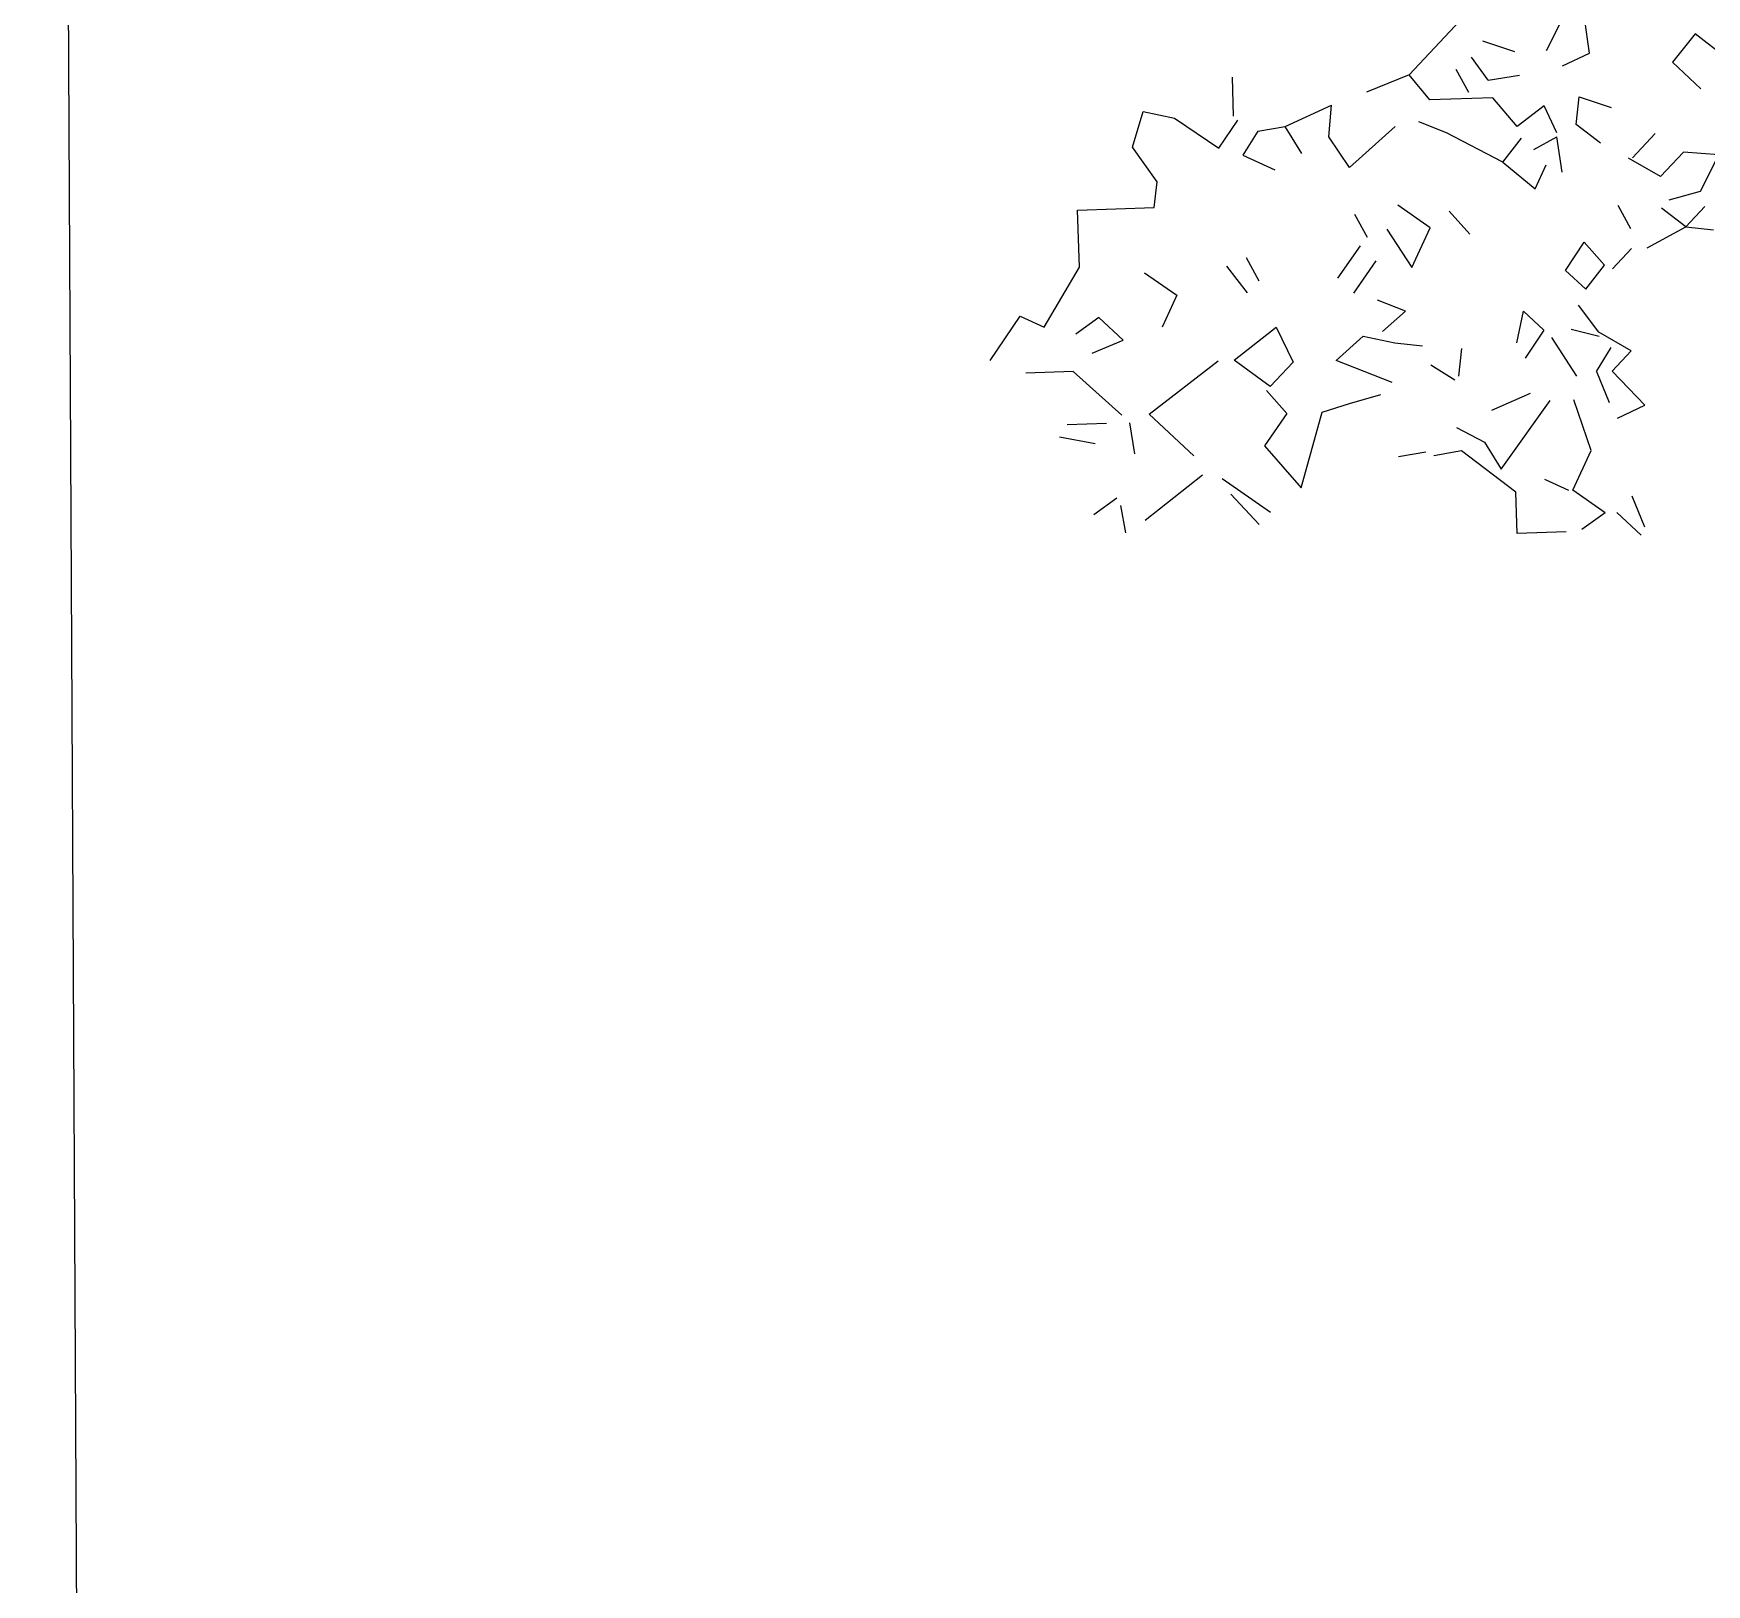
# Model space of a CAD drawing. Header units: metres. Extents: x 10 to 239, y 2 to 253.
# Drawn here: x 13.04 to 15.337, y 180.342 to 182.472 of the extents above; entities that cross this region are included whole.
import ezdxf

# ---------------------------------------------------------------- set-up
doc = ezdxf.new("R2010")
doc.units = ezdxf.units.M
doc.header["$MEASUREMENT"] = 0
doc.layers.add('0marcos', color=10, linetype='Continuous', plot=False)
doc.layers.add('bloques ARBOLES', color=7, linetype='Continuous', true_color=0xb8d897)

# ---------------------------------------------------------------- blocks, each defined once
blk = doc.blocks.new('arb-alz-77')
at = {"layer": 'bloques ARBOLES', "linetype": 'Continuous'}
for p, q in [((-3.4837, 3.606), (-3.2913, 3.8118)), ((-2.9919, 3.797), (-3.0503, 3.6829)), ((-2.9131, 3.675), (-2.9292, 3.7866)), ((-2.9131, 3.675), (-2.9292, 3.7866)), ((-3.1499, 3.6795), (-3.2506, 3.7135)), ((-3.1499, 3.6795), (-3.2506, 3.7135)), ((-3.1499, 3.6795), (-3.2506, 3.7135)), ((-3.1499, 3.6795), (-3.2506, 3.7135)), ((-3.1499, 3.6795), (-3.2506, 3.7135)), ((-3.1499, 3.6795), (-3.2506, 3.7135)), ((-3.1499, 3.6795), (-3.2506, 3.7135)), ((-3.1499, 3.6795), (-3.2506, 3.7135)), ((-2.5788, 3.7362), (-2.6505, 3.6465)), ((-2.5788, 3.7362), (-2.6505, 3.6465)), ((-2.5788, 3.7362), (-2.6505, 3.6465)), ((-2.4253, 3.6168), (-2.5788, 3.7362)), ((-2.4253, 3.6168), (-2.5788, 3.7362)), ((-2.4253, 3.6168), (-2.5788, 3.7362)), ((-3.2339, 3.5894), (-3.2862, 3.6625)), ((-3.2339, 3.5894), (-3.2862, 3.6625)), ((-3.2339, 3.5894), (-3.2862, 3.6625)), ((-3.2339, 3.5894), (-3.2862, 3.6625)), ((-2.9989, 3.6348), (-2.9131, 3.675)), ((-2.9989, 3.6348), (-2.9131, 3.675)), ((-3.4837, 3.606), (-3.6189, 3.5516)), ((-3.4837, 3.606), (-3.6189, 3.5516)), ((-3.4837, 3.606), (-3.6189, 3.5516)), ((-3.4837, 3.606), (-3.6189, 3.5516)), ((-3.4837, 3.606), (-3.6189, 3.5516)), ((-3.4837, 3.606), (-3.6189, 3.5516)), ((-3.4188, 3.5272), (-3.4837, 3.606)), ((-3.4188, 3.5272), (-3.4837, 3.606)), ((-3.4188, 3.5272), (-3.4837, 3.606)), ((-3.4188, 3.5272), (-3.4837, 3.606)), ((-3.4188, 3.5272), (-3.4837, 3.606)), ((-3.4188, 3.5272), (-3.4837, 3.606)), ((-3.295, 3.5501), (-3.3348, 3.6234)), ((-3.295, 3.5501), (-3.3348, 3.6234)), ((-3.295, 3.5501), (-3.3348, 3.6234)), ((-3.295, 3.5501), (-3.3348, 3.6234)), ((-3.295, 3.5501), (-3.3348, 3.6234)), ((-3.295, 3.5501), (-3.3348, 3.6234)), ((-3.295, 3.5501), (-3.3348, 3.6234)), ((-3.2339, 3.5894), (-3.135, 3.6053)), ((-3.2339, 3.5894), (-3.135, 3.6053)), ((-3.2339, 3.5894), (-3.135, 3.6053)), ((-3.2339, 3.5894), (-3.135, 3.6053)), ((-3.2339, 3.5894), (-3.135, 3.6053)), ((-2.6505, 3.6465), (-2.5604, 3.5624)), ((-2.6505, 3.6465), (-2.5604, 3.5624)), ((-2.6505, 3.6465), (-2.5604, 3.5624)), ((-2.6505, 3.6465), (-2.5604, 3.5624)), ((-2.6505, 3.6465), (-2.5604, 3.5624)), ((-2.6505, 3.6465), (-2.5604, 3.5624)), ((-4.0398, 3.4751), (-4.0439, 3.5995)), ((-3.8767, 3.4432), (-3.7296, 3.5104)), ((-3.8767, 3.4432), (-3.7296, 3.5104)), ((-3.7387, 3.4106), (-3.7296, 3.5104)), ((-3.7387, 3.4106), (-3.7296, 3.5104)), ((-3.7387, 3.4106), (-3.7296, 3.5104)), ((-3.7387, 3.4106), (-3.7296, 3.5104)), ((-3.7387, 3.4106), (-3.7296, 3.5104)), ((-3.7387, 3.4106), (-3.7296, 3.5104)), ((-3.2196, 3.5339), (-3.4188, 3.5272)), ((-3.2196, 3.5339), (-3.4188, 3.5272)), ((-3.2196, 3.5339), (-3.4188, 3.5272)), ((-3.2196, 3.5339), (-3.4188, 3.5272)), ((-3.1419, 3.4431), (-3.2196, 3.5339)), ((-3.1419, 3.4431), (-3.2196, 3.5339)), ((-3.1419, 3.4431), (-3.2196, 3.5339)), ((-3.1419, 3.4431), (-3.2196, 3.5339)), ((-3.1419, 3.4431), (-3.2196, 3.5339)), ((-3.1419, 3.4431), (-3.2196, 3.5339)), ((-3.1419, 3.4431), (-3.2196, 3.5339)), ((-3.1419, 3.4431), (-3.2196, 3.5339)), ((-3.1419, 3.4431), (-3.2196, 3.5339)), ((-3.1419, 3.4431), (-3.2196, 3.5339)), ((-3.1419, 3.4431), (-3.2196, 3.5339)), ((-3.1419, 3.4431), (-3.2196, 3.5339)), ((-3.1419, 3.4431), (-3.2196, 3.5339)), ((-3.1419, 3.4431), (-3.2196, 3.5339)), ((-3.0568, 3.5083), (-3.1419, 3.4431)), ((-3.0568, 3.5083), (-3.1419, 3.4431)), ((-3.0568, 3.5083), (-3.1419, 3.4431)), ((-3.0568, 3.5083), (-3.1419, 3.4431)), ((-3.0568, 3.5083), (-3.1419, 3.4431)), ((-3.0167, 3.4223), (-3.0568, 3.5083)), ((-3.0167, 3.4223), (-3.0568, 3.5083)), ((-3.0167, 3.4223), (-3.0568, 3.5083)), ((-3.0167, 3.4223), (-3.0568, 3.5083)), ((-3.0167, 3.4223), (-3.0568, 3.5083)), ((-2.9553, 3.4495), (-2.9457, 3.5369)), ((-2.9553, 3.4495), (-2.9457, 3.5369)), ((-2.9457, 3.5369), (-2.8449, 3.503)), ((-2.9457, 3.5369), (-2.8449, 3.503)), ((-2.9457, 3.5369), (-2.8449, 3.503)), ((-2.9457, 3.5369), (-2.8449, 3.503)), ((-2.9457, 3.5369), (-2.8449, 3.503)), ((-2.9457, 3.5369), (-2.8449, 3.503)), ((-2.9457, 3.5369), (-2.8449, 3.503)), ((-2.9457, 3.5369), (-2.8449, 3.503)), ((-2.9457, 3.5369), (-2.8449, 3.503)), ((-4.3603, 3.377), (-4.3267, 3.4903)), ((-4.3603, 3.377), (-4.3267, 3.4903)), ((-4.3603, 3.377), (-4.3267, 3.4903)), ((-4.3603, 3.377), (-4.3267, 3.4903)), ((-4.3603, 3.377), (-4.3267, 3.4903)), ((-4.3267, 3.4903), (-4.2265, 3.4687)), ((-4.3267, 3.4903), (-4.2265, 3.4687)), ((-4.3267, 3.4903), (-4.2265, 3.4687)), ((-4.3267, 3.4903), (-4.2265, 3.4687)), ((-4.2265, 3.4687), (-4.0862, 3.3738)), ((-4.2265, 3.4687), (-4.0862, 3.3738)), ((-4.2265, 3.4687), (-4.0862, 3.3738)), ((-4.2265, 3.4687), (-4.0862, 3.3738)), ((-4.2265, 3.4687), (-4.0862, 3.3738)), ((-4.2265, 3.4687), (-4.0862, 3.3738)), ((-4.2265, 3.4687), (-4.0862, 3.3738)), ((-4.2265, 3.4687), (-4.0862, 3.3738)), ((-4.2265, 3.4687), (-4.0862, 3.3738)), ((-4.2265, 3.4687), (-4.0862, 3.3738)), ((-4.2265, 3.4687), (-4.0862, 3.3738)), ((-4.0862, 3.3738), (-4.0269, 3.463)), ((-4.0862, 3.3738), (-4.0269, 3.463)), ((-3.9634, 3.4278), (-3.8767, 3.4432)), ((-3.9634, 3.4278), (-3.8767, 3.4432)), ((-3.824, 3.3578), (-3.8767, 3.4432)), ((-3.824, 3.3578), (-3.8767, 3.4432)), ((-3.824, 3.3578), (-3.8767, 3.4432)), ((-3.824, 3.3578), (-3.8767, 3.4432)), ((-3.824, 3.3578), (-3.8767, 3.4432)), ((-3.824, 3.3578), (-3.8767, 3.4432)), ((-3.824, 3.3578), (-3.8767, 3.4432)), ((-3.3654, 3.4231), (-3.4537, 3.4574)), ((-3.3654, 3.4231), (-3.4537, 3.4574)), ((-3.3654, 3.4231), (-3.4537, 3.4574)), ((-3.3654, 3.4231), (-3.4537, 3.4574)), ((-3.3654, 3.4231), (-3.4537, 3.4574)), ((-3.3654, 3.4231), (-3.4537, 3.4574)), ((-3.3654, 3.4231), (-3.4537, 3.4574)), ((-3.3654, 3.4231), (-3.4537, 3.4574)), ((-3.3654, 3.4231), (-3.4537, 3.4574)), ((-3.3654, 3.4231), (-3.4537, 3.4574)), ((-3.3654, 3.4231), (-3.4537, 3.4574)), ((-3.3654, 3.4231), (-3.4537, 3.4574)), ((-3.3654, 3.4231), (-3.4537, 3.4574)), ((-3.3654, 3.4231), (-3.4537, 3.4574)), ((-3.3654, 3.4231), (-3.4537, 3.4574)), ((-3.3654, 3.4231), (-3.4537, 3.4574)), ((-3.3654, 3.4231), (-3.4537, 3.4574)), ((-2.8784, 3.3897), (-2.9553, 3.4495)), ((-2.8784, 3.3897), (-2.9553, 3.4495)), ((-2.8784, 3.3897), (-2.9553, 3.4495)), ((-2.8784, 3.3897), (-2.9553, 3.4495)), ((-2.8784, 3.3897), (-2.9553, 3.4495)), ((-2.8784, 3.3897), (-2.9553, 3.4495)), ((-2.8784, 3.3897), (-2.9553, 3.4495)), ((-2.8784, 3.3897), (-2.9553, 3.4495)), ((-2.8784, 3.3897), (-2.9553, 3.4495)), ((-3.9634, 3.4278), (-4.0107, 3.3516)), ((-3.9634, 3.4278), (-4.0107, 3.3516)), ((-3.9634, 3.4278), (-4.0107, 3.3516)), ((-3.9634, 3.4278), (-4.0107, 3.3516)), ((-3.9634, 3.4278), (-4.0107, 3.3516)), ((-3.6731, 3.3132), (-3.7387, 3.4106)), ((-3.5279, 3.4425), (-3.6731, 3.3132)), ((-3.5279, 3.4425), (-3.6731, 3.3132)), ((-3.1878, 3.3295), (-3.3654, 3.4231)), ((-3.1878, 3.3295), (-3.3654, 3.4231)), ((-3.1878, 3.3295), (-3.1282, 3.4062)), ((-3.1878, 3.3295), (-3.1282, 3.4062)), ((-3.1878, 3.3295), (-3.1282, 3.4062)), ((-3.1878, 3.3295), (-3.1282, 3.4062)), ((-3.0896, 3.3701), (-3.0162, 3.41)), ((-3.0896, 3.3701), (-3.0162, 3.41)), ((-3.0896, 3.3701), (-3.0162, 3.41)), ((-3.0896, 3.3701), (-3.0162, 3.41)), ((-2.9999, 3.2985), (-3.0162, 3.41)), ((-2.7772, 3.3434), (-2.7052, 3.4205)), ((-2.7772, 3.3434), (-2.7052, 3.4205)), ((-2.7772, 3.3434), (-2.7052, 3.4205)), ((-2.7772, 3.3434), (-2.7052, 3.4205)), ((-2.7772, 3.3434), (-2.7052, 3.4205)), ((-2.7772, 3.3434), (-2.7052, 3.4205)), ((-2.7772, 3.3434), (-2.7052, 3.4205)), ((-4.2819, 3.2676), (-4.3603, 3.377)), ((-4.2819, 3.2676), (-4.3603, 3.377)), ((-4.2819, 3.2676), (-4.3603, 3.377)), ((-4.0107, 3.3516), (-3.9095, 3.3051)), ((-2.6881, 3.2841), (-2.7897, 3.3429)), ((-2.6881, 3.2841), (-2.7897, 3.3429)), ((-2.6159, 3.3613), (-2.6881, 3.2841)), ((-2.6159, 3.3613), (-2.6881, 3.2841)), ((-2.6159, 3.3613), (-2.6881, 3.2841)), ((-2.6159, 3.3613), (-2.6881, 3.2841)), ((-2.6159, 3.3613), (-2.6881, 3.2841)), ((-2.5036, 3.3526), (-2.6159, 3.3613)), ((-2.5036, 3.3526), (-2.6159, 3.3613)), ((-2.5619, 3.2385), (-2.5036, 3.3526)), ((-2.5619, 3.2385), (-2.5036, 3.3526)), ((-2.5619, 3.2385), (-2.5036, 3.3526)), ((-2.5619, 3.2385), (-2.5036, 3.3526)), ((-2.5619, 3.2385), (-2.5036, 3.3526)), ((-2.5619, 3.2385), (-2.5036, 3.3526)), ((-3.1878, 3.3295), (-3.0854, 3.2457)), ((-3.1878, 3.3295), (-3.0854, 3.2457)), ((-3.1878, 3.3295), (-3.0854, 3.2457)), ((-3.0854, 3.2457), (-3.0505, 3.3217)), ((-3.0854, 3.2457), (-3.0505, 3.3217)), ((-3.0854, 3.2457), (-3.0505, 3.3217)), ((-4.2916, 3.1863), (-4.2819, 3.2676)), ((-4.2916, 3.1863), (-4.2819, 3.2676)), ((-4.2916, 3.1863), (-4.2819, 3.2676)), ((-4.2916, 3.1863), (-4.2819, 3.2676)), ((-4.2916, 3.1863), (-4.2819, 3.2676)), ((-4.2916, 3.1863), (-4.2819, 3.2676)), ((-4.2916, 3.1863), (-4.2819, 3.2676)), ((-4.2916, 3.1863), (-4.2819, 3.2676)), ((-4.2916, 3.1863), (-4.2819, 3.2676)), ((-4.2916, 3.1863), (-4.2819, 3.2676)), ((-4.2916, 3.1863), (-4.2819, 3.2676)), ((-4.2916, 3.1863), (-4.2819, 3.2676)), ((-4.2916, 3.1863), (-4.2819, 3.2676)), ((-2.6606, 3.2102), (-2.5619, 3.2385)), ((-2.6606, 3.2102), (-2.5619, 3.2385)), ((-2.6606, 3.2102), (-2.5619, 3.2385)), ((-4.5342, 3.1781), (-4.2916, 3.1863)), ((-4.5342, 3.1781), (-4.2916, 3.1863)), ((-3.4175, 3.1224), (-3.5196, 3.1936)), ((-3.4175, 3.1224), (-3.5196, 3.1936)), ((-2.7822, 3.1189), (-2.822, 3.1923)), ((-2.7822, 3.1189), (-2.822, 3.1923)), ((-2.7822, 3.1189), (-2.822, 3.1923)), ((-2.7822, 3.1189), (-2.822, 3.1923)), ((-2.7822, 3.1189), (-2.822, 3.1923)), ((-2.608, 3.1249), (-2.6848, 3.1846)), ((-2.608, 3.1249), (-2.5478, 3.1892)), ((-2.608, 3.1249), (-2.5478, 3.1892)), ((-2.608, 3.1249), (-2.5478, 3.1892)), ((-2.608, 3.1249), (-2.5478, 3.1892)), ((-2.608, 3.1249), (-2.5478, 3.1892)), ((-2.608, 3.1249), (-2.5478, 3.1892)), ((-2.608, 3.1249), (-2.5478, 3.1892)), ((-2.608, 3.1249), (-2.5478, 3.1892)), ((-2.608, 3.1249), (-2.5478, 3.1892)), ((-2.608, 3.1249), (-2.5478, 3.1892)), ((-2.608, 3.1249), (-2.5478, 3.1892)), ((-4.5282, 2.9977), (-4.5342, 3.1781)), ((-3.6158, 3.0908), (-3.6556, 3.1642)), ((-3.6158, 3.0908), (-3.6556, 3.1642)), ((-3.6158, 3.0908), (-3.6556, 3.1642)), ((-3.6158, 3.0908), (-3.6556, 3.1642)), ((-3.2922, 3.1017), (-3.357, 3.1742)), ((-3.2922, 3.1017), (-3.357, 3.1742)), ((-3.5544, 3.1178), (-3.4755, 2.9959)), ((-3.4755, 2.9959), (-3.4175, 3.1224)), ((-3.4755, 2.9959), (-3.4175, 3.1224)), ((-3.4755, 2.9959), (-3.4175, 3.1224)), ((-3.4755, 2.9959), (-3.4175, 3.1224)), ((-3.4755, 2.9959), (-3.4175, 3.1224)), ((-2.9894, 2.9873), (-2.9302, 3.0765)), ((-2.9894, 2.9873), (-2.9302, 3.0765)), ((-2.9894, 2.9873), (-2.9302, 3.0765)), ((-2.9894, 2.9873), (-2.9302, 3.0765)), ((-2.9302, 3.0765), (-2.8654, 3.0041)), ((-2.9302, 3.0765), (-2.8654, 3.0041)), ((-2.9302, 3.0765), (-2.8654, 3.0041)), ((-2.7304, 3.0583), (-2.608, 3.1249)), ((-2.7304, 3.0583), (-2.608, 3.1249)), ((-2.7304, 3.0583), (-2.608, 3.1249)), ((-2.7304, 3.0583), (-2.608, 3.1249)), ((-2.608, 3.1249), (-2.5204, 3.1153)), ((-2.608, 3.1249), (-2.5204, 3.1153)), ((-2.608, 3.1249), (-2.5204, 3.1153)), ((-2.608, 3.1249), (-2.5204, 3.1153)), ((-2.608, 3.1249), (-2.5204, 3.1153)), ((-3.9998, 3.028), (-3.9599, 2.9546)), ((-3.6397, 3.065), (-3.7111, 2.963)), ((-3.6397, 3.065), (-3.7111, 2.963)), ((-2.8402, 2.9924), (-2.78, 3.0567)), ((-2.8402, 2.9924), (-2.78, 3.0567)), ((-4.6401, 2.8071), (-4.5282, 2.9977)), ((-4.6401, 2.8071), (-4.5282, 2.9977)), ((-4.6401, 2.8071), (-4.5282, 2.9977)), ((-4.6401, 2.8071), (-4.5282, 2.9977)), ((-4.322, 2.9798), (-4.22, 2.9086)), ((-4.322, 2.9798), (-4.22, 2.9086)), ((-3.996, 2.9161), (-4.0611, 3.001)), ((-3.6597, 2.9149), (-3.5883, 3.0169)), ((-3.6597, 2.9149), (-3.5883, 3.0169)), ((-2.9251, 2.9272), (-2.9894, 2.9873)), ((-2.9251, 2.9272), (-2.9894, 2.9873)), ((-2.9251, 2.9272), (-2.9894, 2.9873)), ((-2.9251, 2.9272), (-2.8654, 3.0041)), ((-2.9251, 2.9272), (-2.8654, 3.0041)), ((-2.9251, 2.9272), (-2.8654, 3.0041)), ((-2.9251, 2.9272), (-2.8654, 3.0041)), ((-2.9251, 2.9272), (-2.8654, 3.0041)), ((-2.9251, 2.9272), (-2.8654, 3.0041)), ((-2.9251, 2.9272), (-2.8654, 3.0041)), ((-2.9251, 2.9272), (-2.8654, 3.0041)), ((-2.9251, 2.9272), (-2.8654, 3.0041)), ((-4.22, 2.9086), (-4.2664, 2.8072)), ((-3.4958, 2.8582), (-3.5841, 2.8926)), ((-2.8832, 2.7917), (-2.9484, 2.8766)), ((-2.8832, 2.7917), (-2.9484, 2.8766)), ((-2.8832, 2.7917), (-2.9484, 2.8766)), ((-2.8832, 2.7917), (-2.9484, 2.8766)), ((-2.8832, 2.7917), (-2.9484, 2.8766)), ((-2.8832, 2.7917), (-2.9484, 2.8766)), ((-2.8832, 2.7917), (-2.9484, 2.8766)), ((-2.8832, 2.7917), (-2.9484, 2.8766)), ((-2.8832, 2.7917), (-2.9484, 2.8766)), ((-2.8832, 2.7917), (-2.9484, 2.8766)), ((-2.8832, 2.7917), (-2.9484, 2.8766)), ((-2.8832, 2.7917), (-2.9484, 2.8766)), ((-2.8832, 2.7917), (-2.9484, 2.8766)), ((-4.8108, 2.7017), (-4.7159, 2.8419)), ((-4.8108, 2.7017), (-4.7159, 2.8419)), ((-4.8108, 2.7017), (-4.7159, 2.8419)), ((-4.8108, 2.7017), (-4.7159, 2.8419)), ((-4.7159, 2.8419), (-4.6401, 2.8071)), ((-4.7159, 2.8419), (-4.6401, 2.8071)), ((-4.7159, 2.8419), (-4.6401, 2.8071)), ((-4.7159, 2.8419), (-4.6401, 2.8071)), ((-4.7159, 2.8419), (-4.6401, 2.8071)), ((-4.7159, 2.8419), (-4.6401, 2.8071)), ((-4.7159, 2.8419), (-4.6401, 2.8071)), ((-4.4666, 2.8379), (-4.5397, 2.7856)), ((-4.3895, 2.7657), (-4.4666, 2.8379)), ((-4.3895, 2.7657), (-4.4666, 2.8379)), ((-3.5683, 2.7934), (-3.4958, 2.8582)), ((-3.5683, 2.7934), (-3.4958, 2.8582)), ((-3.1436, 2.758), (-3.1221, 2.8583)), ((-3.1436, 2.758), (-3.1221, 2.8583)), ((-3.1436, 2.758), (-3.1221, 2.8583)), ((-3.1221, 2.8583), (-3.0578, 2.7982)), ((-4.4878, 2.7251), (-4.3895, 2.7657)), ((-4.4878, 2.7251), (-4.3895, 2.7657)), ((-4.4878, 2.7251), (-4.3895, 2.7657)), ((-4.0386, 2.7028), (-3.9051, 2.807)), ((-4.0386, 2.7028), (-3.9051, 2.807)), ((-4.0386, 2.7028), (-3.9051, 2.807)), ((-3.9051, 2.807), (-3.8515, 2.6968)), ((-3.9051, 2.807), (-3.8515, 2.6968)), ((-3.9051, 2.807), (-3.8515, 2.6968)), ((-3.9051, 2.807), (-3.8515, 2.6968)), ((-3.9051, 2.807), (-3.8515, 2.6968)), ((-3.9051, 2.807), (-3.8515, 2.6968)), ((-3.9051, 2.807), (-3.8515, 2.6968)), ((-3.9051, 2.807), (-3.8515, 2.6968)), ((-3.9051, 2.807), (-3.8515, 2.6968)), ((-3.9051, 2.807), (-3.8515, 2.6968)), ((-3.7147, 2.7014), (-3.6301, 2.779)), ((-3.7147, 2.7014), (-3.6301, 2.779)), ((-3.7147, 2.7014), (-3.6301, 2.779)), ((-3.7147, 2.7014), (-3.6301, 2.779)), ((-3.7147, 2.7014), (-3.6301, 2.779)), ((-3.6301, 2.779), (-3.5296, 2.7574)), ((-3.6301, 2.779), (-3.5296, 2.7574)), ((-3.6301, 2.779), (-3.5296, 2.7574)), ((-3.6301, 2.779), (-3.5296, 2.7574)), ((-3.6301, 2.779), (-3.5296, 2.7574)), ((-3.6301, 2.779), (-3.5296, 2.7574)), ((-3.6301, 2.779), (-3.5296, 2.7574)), ((-3.6301, 2.779), (-3.5296, 2.7574)), ((-3.6301, 2.779), (-3.5296, 2.7574)), ((-3.5296, 2.7574), (-3.4422, 2.7479)), ((-3.5296, 2.7574), (-3.4422, 2.7479)), ((-3.0578, 2.7982), (-3.1171, 2.709)), ((-2.9532, 2.6522), (-3.032, 2.7743)), ((-2.9532, 2.6522), (-3.032, 2.7743)), ((-2.9532, 2.6522), (-3.032, 2.7743)), ((-2.9532, 2.6522), (-3.032, 2.7743)), ((-2.9532, 2.6522), (-3.032, 2.7743)), ((-2.9532, 2.6522), (-3.032, 2.7743)), ((-2.9532, 2.6522), (-3.032, 2.7743)), ((-2.9707, 2.8012), (-2.8829, 2.7793)), ((-2.9707, 2.8012), (-2.8829, 2.7793)), ((-2.9707, 2.8012), (-2.8829, 2.7793)), ((-2.9707, 2.8012), (-2.8829, 2.7793)), ((-2.9707, 2.8012), (-2.8829, 2.7793)), ((-2.9707, 2.8012), (-2.8829, 2.7793)), ((-2.9707, 2.8012), (-2.8829, 2.7793)), ((-2.9707, 2.8012), (-2.8829, 2.7793)), ((-2.9707, 2.8012), (-2.8829, 2.7793)), ((-2.9707, 2.8012), (-2.8829, 2.7793)), ((-2.9707, 2.8012), (-2.8829, 2.7793)), ((-2.9707, 2.8012), (-2.8829, 2.7793)), ((-2.9707, 2.8012), (-2.8829, 2.7793)), ((-2.9707, 2.8012), (-2.8829, 2.7793)), ((-2.9707, 2.8012), (-2.8829, 2.7793)), ((-2.7815, 2.7329), (-2.8832, 2.7917)), ((-2.7815, 2.7329), (-2.8832, 2.7917)), ((-2.7815, 2.7329), (-2.8832, 2.7917)), ((-2.7815, 2.7329), (-2.8832, 2.7917)), ((-2.7815, 2.7329), (-2.8832, 2.7917)), ((-2.7815, 2.7329), (-2.8832, 2.7917)), ((-2.7815, 2.7329), (-2.8832, 2.7917)), ((-2.7815, 2.7329), (-2.8832, 2.7917)), ((-2.7815, 2.7329), (-2.8832, 2.7917)), ((-2.7815, 2.7329), (-2.8832, 2.7917)), ((-2.7815, 2.7329), (-2.8832, 2.7917)), ((-3.9238, 2.6195), (-4.0386, 2.7028)), ((-3.9238, 2.6195), (-4.0386, 2.7028)), ((-3.9238, 2.6195), (-4.0386, 2.7028)), ((-3.9238, 2.6195), (-4.0386, 2.7028)), ((-3.9238, 2.6195), (-4.0386, 2.7028)), ((-3.3269, 2.6521), (-3.3174, 2.7396)), ((-3.3269, 2.6521), (-3.3174, 2.7396)), ((-3.3269, 2.6521), (-3.3174, 2.7396)), ((-2.8914, 2.6668), (-2.8442, 2.7432)), ((-2.8914, 2.6668), (-2.8442, 2.7432)), ((-2.8914, 2.6668), (-2.8442, 2.7432)), ((-2.8914, 2.6668), (-2.8442, 2.7432)), ((-2.8914, 2.6668), (-2.8442, 2.7432)), ((-2.8914, 2.6668), (-2.8442, 2.7432)), ((-2.8914, 2.6668), (-2.8442, 2.7432)), ((-2.8914, 2.6668), (-2.8442, 2.7432)), ((-2.8914, 2.6668), (-2.8442, 2.7432)), ((-2.8914, 2.6668), (-2.8442, 2.7432)), ((-2.8417, 2.6685), (-2.7815, 2.7329)), ((-2.8417, 2.6685), (-2.7815, 2.7329)), ((-4.5481, 2.6669), (-4.6974, 2.6619)), ((-4.5481, 2.6669), (-4.6974, 2.6619)), ((-4.3939, 2.5289), (-4.5481, 2.6669)), ((-4.3939, 2.5289), (-4.5481, 2.6669)), ((-4.3939, 2.5289), (-4.5481, 2.6669)), ((-4.3939, 2.5289), (-4.5481, 2.6669)), ((-4.3939, 2.5289), (-4.5481, 2.6669)), ((-4.3939, 2.5289), (-4.5481, 2.6669)), ((-4.3939, 2.5289), (-4.5481, 2.6669)), ((-4.3939, 2.5289), (-4.5481, 2.6669)), ((-4.3939, 2.5289), (-4.5481, 2.6669)), ((-4.3939, 2.5289), (-4.5481, 2.6669)), ((-4.3939, 2.5289), (-4.5481, 2.6669)), ((-4.3939, 2.5289), (-4.5481, 2.6669)), ((-4.3069, 2.5319), (-4.0885, 2.7011)), ((-4.3069, 2.5319), (-4.0885, 2.7011)), ((-4.3069, 2.5319), (-4.0885, 2.7011)), ((-4.3069, 2.5319), (-4.0885, 2.7011)), ((-4.3069, 2.5319), (-4.0885, 2.7011)), ((-4.3069, 2.5319), (-4.0885, 2.7011)), ((-4.3069, 2.5319), (-4.0885, 2.7011)), ((-4.3069, 2.5319), (-4.0885, 2.7011)), ((-4.3069, 2.5319), (-4.0885, 2.7011)), ((-4.3069, 2.5319), (-4.0885, 2.7011)), ((-3.8515, 2.6968), (-3.9238, 2.6195)), ((-3.8515, 2.6968), (-3.9238, 2.6195)), ((-3.5381, 2.6325), (-3.7147, 2.7014)), ((-3.5381, 2.6325), (-3.7147, 2.7014)), ((-3.5381, 2.6325), (-3.7147, 2.7014)), ((-3.5381, 2.6325), (-3.7147, 2.7014)), ((-3.5381, 2.6325), (-3.7147, 2.7014)), ((-3.339, 2.6392), (-3.4152, 2.6865)), ((-3.339, 2.6392), (-3.4152, 2.6865)), ((-3.339, 2.6392), (-3.4152, 2.6865)), ((-2.8914, 2.6668), (-2.8507, 2.5686)), ((-2.8914, 2.6668), (-2.8507, 2.5686)), ((-2.8914, 2.6668), (-2.8507, 2.5686)), ((-2.8914, 2.6668), (-2.8507, 2.5686)), ((-2.7383, 2.5599), (-2.8417, 2.6685)), ((-2.7383, 2.5599), (-2.8417, 2.6685)), ((-3.9357, 2.6066), (-3.871, 2.5342)), ((-3.9357, 2.6066), (-3.871, 2.5342)), ((-3.9357, 2.6066), (-3.871, 2.5342)), ((-3.9357, 2.6066), (-3.871, 2.5342)), ((-3.1009, 2.5974), (-3.2236, 2.5435)), ((-3.1009, 2.5974), (-3.2236, 2.5435)), ((-3.1009, 2.5974), (-3.2236, 2.5435)), ((-3.1009, 2.5974), (-3.2236, 2.5435)), ((-3.1009, 2.5974), (-3.2236, 2.5435)), ((-3.1009, 2.5974), (-3.2236, 2.5435)), ((-3.1009, 2.5974), (-3.2236, 2.5435)), ((-3.1009, 2.5974), (-3.2236, 2.5435)), ((-3.1009, 2.5974), (-3.2236, 2.5435)), ((-3.1009, 2.5974), (-3.2236, 2.5435)), ((-3.7591, 2.5379), (-3.6727, 2.5657)), ((-3.6727, 2.5657), (-3.574, 2.594)), ((-3.6727, 2.5657), (-3.574, 2.594)), ((-3.6727, 2.5657), (-3.574, 2.594)), ((-3.6727, 2.5657), (-3.574, 2.594)), ((-3.6727, 2.5657), (-3.574, 2.594)), ((-3.6727, 2.5657), (-3.574, 2.594)), ((-3.6727, 2.5657), (-3.574, 2.594)), ((-3.6727, 2.5657), (-3.574, 2.594)), ((-3.1923, 2.3577), (-3.0379, 2.5747)), ((-3.1923, 2.3577), (-3.0379, 2.5747)), ((-3.1923, 2.3577), (-3.0379, 2.5747)), ((-3.1923, 2.3577), (-3.0379, 2.5747)), ((-3.1923, 2.3577), (-3.0379, 2.5747)), ((-3.1923, 2.3577), (-3.0379, 2.5747)), ((-2.9079, 2.4172), (-2.9631, 2.5772)), ((-2.9079, 2.4172), (-2.9631, 2.5772)), ((-2.9079, 2.4172), (-2.9631, 2.5772)), ((-2.9079, 2.4172), (-2.9631, 2.5772)), ((-2.9079, 2.4172), (-2.9631, 2.5772)), ((-2.9079, 2.4172), (-2.9631, 2.5772)), ((-2.9079, 2.4172), (-2.9631, 2.5772)), ((-2.9079, 2.4172), (-2.9631, 2.5772)), ((-2.9079, 2.4172), (-2.9631, 2.5772)), ((-2.9079, 2.4172), (-2.9631, 2.5772)), ((-2.9079, 2.4172), (-2.9631, 2.5772)), ((-2.9079, 2.4172), (-2.9631, 2.5772)), ((-2.8243, 2.5197), (-2.7383, 2.5599)), ((-2.8243, 2.5197), (-2.7383, 2.5599)), ((-2.8243, 2.5197), (-2.7383, 2.5599)), ((-2.8243, 2.5197), (-2.7383, 2.5599)), ((-2.8243, 2.5197), (-2.7383, 2.5599)), ((-2.8243, 2.5197), (-2.7383, 2.5599)), ((-2.8243, 2.5197), (-2.7383, 2.5599)), ((-2.8243, 2.5197), (-2.7383, 2.5599)), ((-2.8243, 2.5197), (-2.7383, 2.5599)), ((-2.8243, 2.5197), (-2.7383, 2.5599)), ((-2.8243, 2.5197), (-2.7383, 2.5599)), ((-2.8243, 2.5197), (-2.7383, 2.5599)), ((-4.4428, 2.5022), (-4.5673, 2.4981)), ((-4.4428, 2.5022), (-4.5673, 2.4981)), ((-4.4428, 2.5022), (-4.5673, 2.4981)), ((-4.4428, 2.5022), (-4.5673, 2.4981)), ((-4.4428, 2.5022), (-4.5673, 2.4981)), ((-4.4428, 2.5022), (-4.5673, 2.4981)), ((-4.4428, 2.5022), (-4.5673, 2.4981)), ((-4.4428, 2.5022), (-4.5673, 2.4981)), ((-4.3524, 2.4058), (-4.3683, 2.5049)), ((-4.3524, 2.4058), (-4.3683, 2.5049)), ((-4.3524, 2.4058), (-4.3683, 2.5049)), ((-4.3524, 2.4058), (-4.3683, 2.5049)), ((-4.3524, 2.4058), (-4.3683, 2.5049)), ((-4.3524, 2.4058), (-4.3683, 2.5049)), ((-4.3524, 2.4058), (-4.3683, 2.5049)), ((-4.1654, 2.3996), (-4.3069, 2.5319)), ((-4.1654, 2.3996), (-4.3069, 2.5319)), ((-4.1654, 2.3996), (-4.3069, 2.5319)), ((-4.1654, 2.3996), (-4.3069, 2.5319)), ((-4.1654, 2.3996), (-4.3069, 2.5319)), ((-4.1654, 2.3996), (-4.3069, 2.5319)), ((-3.871, 2.5342), (-3.9422, 2.432)), ((-3.871, 2.5342), (-3.9422, 2.432)), ((-3.871, 2.5342), (-3.9422, 2.432)), ((-3.871, 2.5342), (-3.9422, 2.432)), ((-3.871, 2.5342), (-3.9422, 2.432)), ((-3.871, 2.5342), (-3.9422, 2.432)), ((-3.871, 2.5342), (-3.9422, 2.432)), ((-3.871, 2.5342), (-3.9422, 2.432)), ((-3.8256, 2.2989), (-3.7591, 2.5379)), ((-3.8256, 2.2989), (-3.7591, 2.5379)), ((-3.8256, 2.2989), (-3.7591, 2.5379)), ((-3.8256, 2.2989), (-3.7591, 2.5379)), ((-3.3338, 2.49), (-3.2451, 2.4432)), ((-4.591, 2.46), (-4.4781, 2.4389)), ((-4.591, 2.46), (-4.4781, 2.4389)), ((-4.591, 2.46), (-4.4781, 2.4389)), ((-4.591, 2.46), (-4.4781, 2.4389)), ((-4.591, 2.46), (-4.4781, 2.4389)), ((-4.591, 2.46), (-4.4781, 2.4389)), ((-4.591, 2.46), (-4.4781, 2.4389)), ((-4.591, 2.46), (-4.4781, 2.4389)), ((-4.591, 2.46), (-4.4781, 2.4389)), ((-4.591, 2.46), (-4.4781, 2.4389)), ((-4.591, 2.46), (-4.4781, 2.4389)), ((-4.591, 2.46), (-4.4781, 2.4389)), ((-4.591, 2.46), (-4.4781, 2.4389)), ((-4.591, 2.46), (-4.4781, 2.4389)), ((-4.591, 2.46), (-4.4781, 2.4389)), ((-3.2451, 2.4432), (-3.1923, 2.3577)), ((-3.2451, 2.4432), (-3.1923, 2.3577)), ((-3.2451, 2.4432), (-3.1923, 2.3577)), ((-3.2451, 2.4432), (-3.1923, 2.3577)), ((-3.2451, 2.4432), (-3.1923, 2.3577)), ((-3.2451, 2.4432), (-3.1923, 2.3577)), ((-3.9422, 2.432), (-3.8256, 2.2989)), ((-3.9422, 2.432), (-3.8256, 2.2989)), ((-3.9422, 2.432), (-3.8256, 2.2989)), ((-3.9422, 2.432), (-3.8256, 2.2989)), ((-3.4309, 2.412), (-3.5176, 2.3966)), ((-3.4309, 2.412), (-3.5176, 2.3966)), ((-3.4309, 2.412), (-3.5176, 2.3966)), ((-3.4309, 2.412), (-3.5176, 2.3966)), ((-3.4309, 2.412), (-3.5176, 2.3966)), ((-3.4309, 2.412), (-3.5176, 2.3966)), ((-3.4309, 2.412), (-3.5176, 2.3966)), ((-3.3189, 2.4157), (-3.4055, 2.4003)), ((-3.3189, 2.4157), (-3.4055, 2.4003)), ((-3.3189, 2.4157), (-3.4055, 2.4003)), ((-3.3189, 2.4157), (-3.4055, 2.4003)), ((-3.3189, 2.4157), (-3.4055, 2.4003)), ((-3.3189, 2.4157), (-3.4055, 2.4003)), ((-3.3189, 2.4157), (-3.4055, 2.4003)), ((-3.1464, 2.2846), (-3.3189, 2.4157)), ((-3.1464, 2.2846), (-3.3189, 2.4157)), ((-3.1464, 2.2846), (-3.3189, 2.4157)), ((-3.1464, 2.2846), (-3.3189, 2.4157)), ((-3.1464, 2.2846), (-3.3189, 2.4157)), ((-2.9658, 2.2907), (-2.9079, 2.4172)), ((-2.9658, 2.2907), (-2.9079, 2.4172)), ((-2.9658, 2.2907), (-2.9079, 2.4172)), ((-4.1384, 2.3382), (-4.3204, 2.1951)), ((-4.0758, 2.3279), (-3.9227, 2.221)), ((-4.0758, 2.3279), (-3.9227, 2.221)), ((-3.9588, 2.1823), (-4.0491, 2.279)), ((-3.9588, 2.1823), (-4.0491, 2.279)), ((-3.9588, 2.1823), (-4.0491, 2.279)), ((-3.9588, 2.1823), (-4.0491, 2.279)), ((-3.9588, 2.1823), (-4.0491, 2.279)), ((-3.9588, 2.1823), (-4.0491, 2.279)), ((-3.9588, 2.1823), (-4.0491, 2.279)), ((-3.9588, 2.1823), (-4.0491, 2.279)), ((-3.9588, 2.1823), (-4.0491, 2.279)), ((-3.9588, 2.1823), (-4.0491, 2.279)), ((-3.9588, 2.1823), (-4.0491, 2.279)), ((-3.9588, 2.1823), (-4.0491, 2.279)), ((-3.9588, 2.1823), (-4.0491, 2.279)), ((-3.9588, 2.1823), (-4.0491, 2.279)), ((-3.9588, 2.1823), (-4.0491, 2.279)), ((-3.9588, 2.1823), (-4.0491, 2.279)), ((-3.9588, 2.1823), (-4.0491, 2.279)), ((-3.9588, 2.1823), (-4.0491, 2.279)), ((-3.9588, 2.1823), (-4.0491, 2.279)), ((-3.9588, 2.1823), (-4.0491, 2.279)), ((-3.1419, 2.1539), (-3.1464, 2.2846)), ((-3.1419, 2.1539), (-3.1464, 2.2846)), ((-3.1419, 2.1539), (-3.1464, 2.2846)), ((-3.1419, 2.1539), (-3.1464, 2.2846)), ((-3.1419, 2.1539), (-3.1464, 2.2846)), ((-3.1419, 2.1539), (-3.1464, 2.2846)), ((-3.1419, 2.1539), (-3.1464, 2.2846)), ((-3.1419, 2.1539), (-3.1464, 2.2846)), ((-2.9784, 2.2903), (-3.0543, 2.325)), ((-2.9784, 2.2903), (-3.0543, 2.325)), ((-2.9784, 2.2903), (-3.0543, 2.325)), ((-2.9784, 2.2903), (-3.0543, 2.325)), ((-2.9784, 2.2903), (-3.0543, 2.325)), ((-2.8639, 2.2194), (-2.9658, 2.2907)), ((-2.8639, 2.2194), (-2.9658, 2.2907)), ((-2.8639, 2.2194), (-2.9658, 2.2907)), ((-2.8639, 2.2194), (-2.9658, 2.2907)), ((-2.8639, 2.2194), (-2.9658, 2.2907)), ((-4.4829, 2.2145), (-4.4101, 2.2668)), ((-4.4829, 2.2145), (-4.4101, 2.2668)), ((-4.4829, 2.2145), (-4.4101, 2.2668)), ((-4.4829, 2.2145), (-4.4101, 2.2668)), ((-4.4829, 2.2145), (-4.4101, 2.2668)), ((-4.4829, 2.2145), (-4.4101, 2.2668)), ((-4.4829, 2.2145), (-4.4101, 2.2668)), ((-4.3814, 2.1557), (-4.3966, 2.2424)), ((-4.3814, 2.1557), (-4.3966, 2.2424)), ((-4.3814, 2.1557), (-4.3966, 2.2424)), ((-4.3814, 2.1557), (-4.3966, 2.2424)), ((-2.7378, 2.1738), (-2.7785, 2.272)), ((-2.7378, 2.1738), (-2.7785, 2.272)), ((-2.7378, 2.1738), (-2.7785, 2.272)), ((-2.7378, 2.1738), (-2.7785, 2.272)), ((-2.7378, 2.1738), (-2.7785, 2.272)), ((-2.7378, 2.1738), (-2.7785, 2.272)), ((-2.7378, 2.1738), (-2.7785, 2.272)), ((-2.7378, 2.1738), (-2.7785, 2.272)), ((-2.7378, 2.1738), (-2.7785, 2.272)), ((-2.7378, 2.1738), (-2.7785, 2.272)), ((-2.7378, 2.1738), (-2.7785, 2.272)), ((-2.8639, 2.2194), (-2.9369, 2.167)), ((-2.8639, 2.2194), (-2.9369, 2.167)), ((-2.8639, 2.2194), (-2.9369, 2.167)), ((-2.8639, 2.2194), (-2.9369, 2.167)), ((-2.8639, 2.2194), (-2.9369, 2.167)), ((-2.8265, 2.2206), (-2.7494, 2.1485)), ((-2.8265, 2.2206), (-2.7494, 2.1485)), ((-2.8265, 2.2206), (-2.7494, 2.1485)), ((-2.8265, 2.2206), (-2.7494, 2.1485)), ((-2.9865, 2.1592), (-3.1419, 2.1539)), ((-2.9865, 2.1592), (-3.1419, 2.1539)), ((-2.9865, 2.1592), (-3.1419, 2.1539)), ((-2.9865, 2.1592), (-3.1419, 2.1539)), ((-2.9865, 2.1592), (-3.1419, 2.1539))]:
    blk.add_line(p, q, dxfattribs=at)

msp = doc.modelspace()

# ---------------------------------------------------------------- linework, layer by layer
at = {"layer": '0marcos'}
msp.add_lwpolyline([(13.04043, 191.99206), (105.036, 191.99206), (105.20094, 159.56248), (13.20537, 159.56248)], close=True, dxfattribs=at)

# ---------------------------------------------------------------- block references
at = {"layer": 'bloques ARBOLES', "color": 2, "xscale": 0.433568186266492, "yscale": 0.433568186266492, "zscale": 0.433568186266492}
msp.add_blockref('arb-alz-77', (16.43939, 180.85149), dxfattribs=at)

doc.saveas('drawing.dxf')
